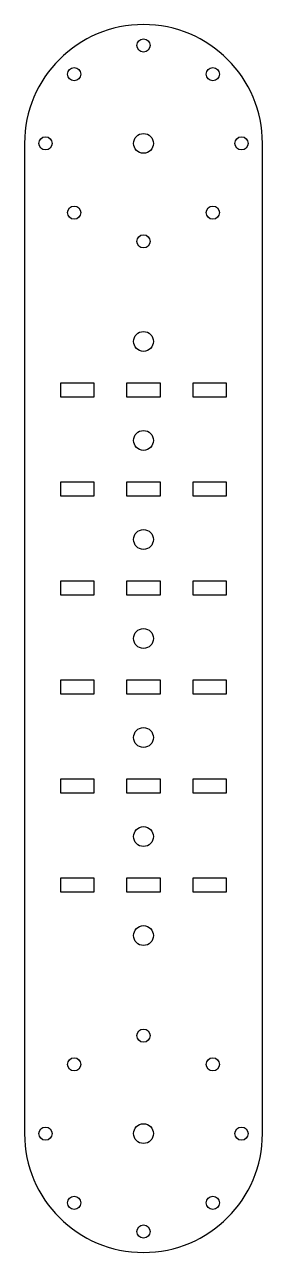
# Model space of a CAD drawing. Header units: millimetres. Extents: x -18 to 18, y -18 to 168.
import ezdxf

# ---------------------------------------------------------------- set-up
doc = ezdxf.new("R2010")
doc.units = ezdxf.units.MM

msp = doc.modelspace()

# ---------------------------------------------------------------- linework, layer by layer
msp.add_lwpolyline([(-18, 0, 1), (18, 0), (18, 150, 1), (-18, 150)], format="xyb", close=True)
for points in [[(-12.5, 113.75), (-7.5, 113.75), (-7.5, 111.55), (-12.5, 111.55)], [(2.5, 111.55), (-2.5, 111.55), (-2.5, 113.75), (2.5, 113.75)], [(12.5, 111.55), (7.5, 111.55), (7.5, 113.75), (12.5, 113.75)], [(-12.5, 98.75), (-7.5, 98.75), (-7.5, 96.55), (-12.5, 96.55)], [(2.5, 96.55), (-2.5, 96.55), (-2.5, 98.75), (2.5, 98.75)], [(12.5, 96.55), (7.5, 96.55), (7.5, 98.75), (12.5, 98.75)], [(-12.5, 83.75), (-7.5, 83.75), (-7.5, 81.55), (-12.5, 81.55)], [(2.5, 81.55), (-2.5, 81.55), (-2.5, 83.75), (2.5, 83.75)], [(12.5, 81.55), (7.5, 81.55), (7.5, 83.75), (12.5, 83.75)], [(-7.5, 66.55), (-12.5, 66.55), (-12.5, 68.75), (-7.5, 68.75)], [(2.5, 66.55), (-2.5, 66.55), (-2.5, 68.75), (2.5, 68.75)], [(12.5, 66.55), (7.5, 66.55), (7.5, 68.75), (12.5, 68.75)], [(-12.5, 53.75), (-7.5, 53.75), (-7.5, 51.55), (-12.5, 51.55)], [(2.5, 51.55), (-2.5, 51.55), (-2.5, 53.75), (2.5, 53.75)], [(12.5, 51.55), (7.5, 51.55), (7.5, 53.75), (12.5, 53.75)], [(-12.5, 38.75), (-7.5, 38.75), (-7.5, 36.55), (-12.5, 36.55)], [(2.5, 36.55), (-2.5, 36.55), (-2.5, 38.75), (2.5, 38.75)], [(12.5, 36.55), (7.5, 36.55), (7.5, 38.75), (12.5, 38.75)]]:
    msp.add_lwpolyline(points, close=True)
for centre, radius in [((0, 164.84), 1), ((-10.49, 160.49), 1), ((10.49, 160.49), 1), ((-14.84, 150), 1), ((0, 150), 1.5), ((14.84, 150), 1), ((-10.49, 139.51), 1), ((10.49, 139.51), 1), ((0, 135.16), 1), ((0, 120), 1.5), ((0, 105), 1.5), ((0, 90), 1.5), ((0, 75), 1.5), ((0, 60), 1.5), ((0, 45), 1.5), ((0, 30), 1.5), ((0, 14.84), 1), ((-10.49, 10.49), 1), ((10.49, 10.49), 1), ((-14.84, 0), 1), ((0, 0), 1.5), ((14.84, 0), 1), ((-10.49, -10.49), 1), ((10.49, -10.49), 1), ((0, -14.84), 1)]:
    msp.add_circle(centre, radius)

doc.saveas('drawing.dxf')
